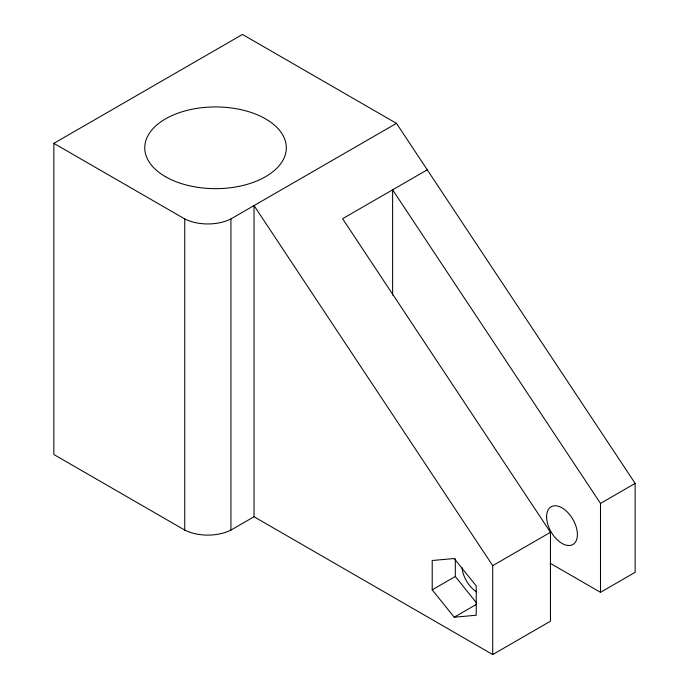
<?xml version="1.0" encoding="UTF-8"?>
<svg xmlns="http://www.w3.org/2000/svg" width="689" height="689" viewBox="0 0 689 689"><rect width="100%" height="100%" fill="white"/><g stroke="black" fill="none" stroke-linecap="round" stroke-linejoin="round"><path stroke-width="1.03" d="M427.266 169.813L342.579 218.706L550.459 532.304L550.459 621.211L492.713 654.55L254.034 516.75L230.936 530.082A34.975 20.196 0 0 1 184.738 530.082L53.854 454.516L53.854 143.355L242.485 34.45L396.468 123.357L635.146 483.411L635.146 572.318L600.498 592.316L550.158 563.257M53.854 143.355L184.738 218.921A34.975 20.196 0 0 0 230.936 218.921L396.468 123.357M432.21 589.836L432.21 560.501L454.215 558.538L476.22 585.908L476.22 615.243L454.215 617.215L432.21 589.836L455.308 576.504L455.308 558.693M492.713 654.55L492.713 565.643L550.459 532.304M600.498 592.316L600.498 503.418L635.146 483.411M454.215 617.215L476.392 604.408M455.308 576.504L476.642 603.047M600.498 503.418L392.618 189.811L392.618 295.073M492.713 565.643L254.034 205.589L254.034 516.75M230.936 218.921L230.936 530.082M184.738 218.921L184.738 530.082M476.512 591.834A21.781 12.574 60 0 1 462 567.555M165.489 176.694A70.778 40.858 0 0 0 283.902 158.375A70.778 40.858 0 0 0 197.218 108.328A70.778 40.858 0 0 0 165.489 176.694M546.61 516.75A21.781 12.574 60 0 0 569.7 545.481A21.781 12.574 60 0 0 569.7 514.683A21.781 12.574 60 0 0 546.61 516.75"/></g></svg>
